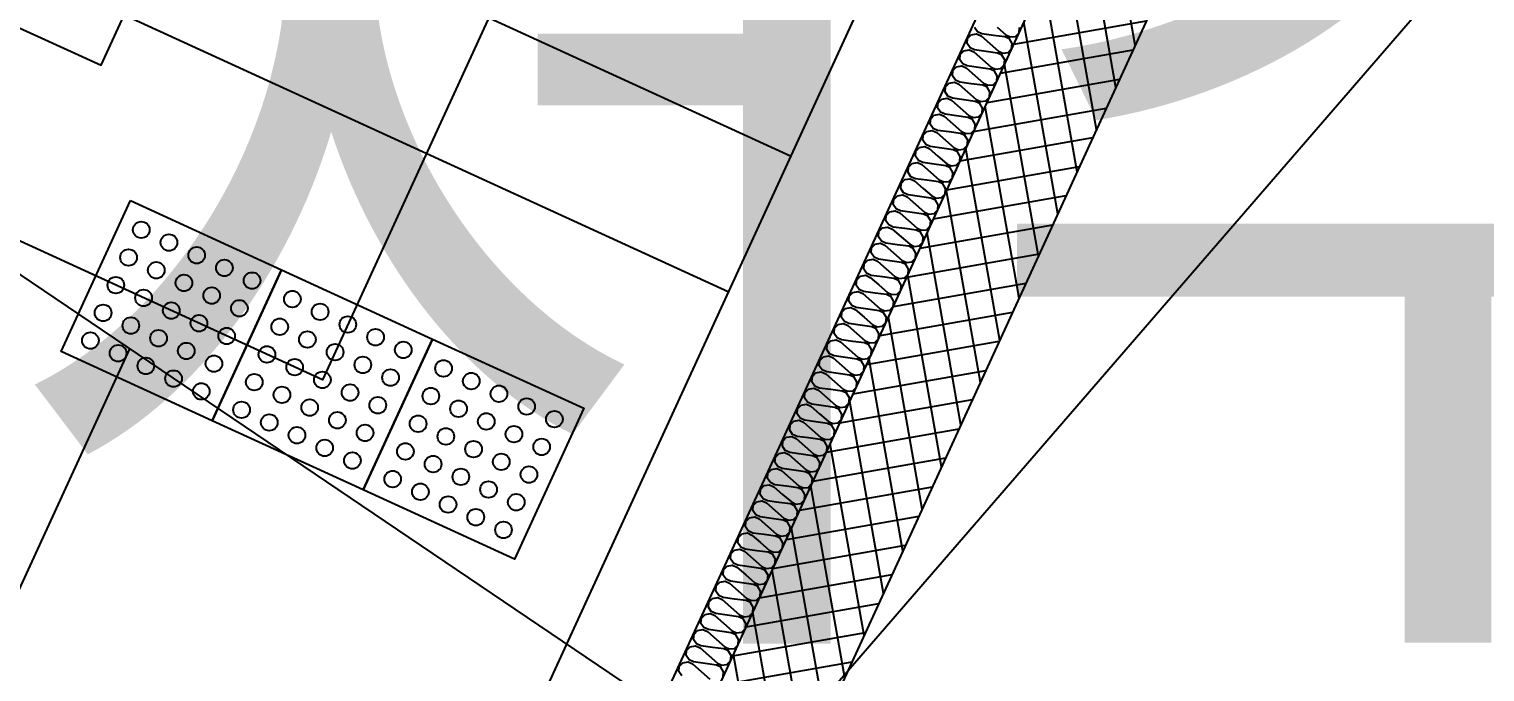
# Model space of a CAD drawing. Header units: millimetres. Extents: x -21000 to 567700, y 435000 to 850800.
# Drawn here: x 51663 to 54290, y 716178 to 717339 of the extents above; entities that cross this region are included whole.
import ezdxf
from ezdxf.xclip import XClip

# ---------------------------------------------------------------- set-up
doc = ezdxf.new("R2010")
doc.units = ezdxf.units.MM
doc.header["$LTSCALE"] = 700
doc.header["$XCLIPFRAME"] = 2
doc.linetypes.add('AB_Pbase$0$AB_Pbase$0$CEN', pattern=[62, 60, -1, 0, -1])
doc.linetypes.add('AB_Pbase$0$주차장기둥$0$CEN', pattern=[62, 60, -1, 0, -1])
doc.layers.get('0').update_dxf_attribs({"color": 2})
for name, color, linetype in [('AB_Pbase$0$A-09-계단', 4, 'Continuous'), ('AB_Pbase$0$AB_Pbase$0$CEN', 1, 'AB_Pbase$0$AB_Pbase$0$CEN'), ('AB_Pbase$0$AB_Pbase$0$INS', 8, 'Continuous'), ('AB_Pbase$0$AB_Shops$0$점자블럭', 5, 'Continuous'), ('AB_Pbase$0$da-open con', 1, 'Continuous'), ('AB_Pbase$0$HAT', 8, 'Continuous'), ('AB_Pbase$0$HAT-BR', 5, 'Continuous'), ('AB_Pbase$0$LEAD', 7, 'Continuous'), ('AB_Pbase$0$STAIR', 6, 'Continuous'), ('AB_Pbase$0$WAL', 3, 'Continuous'), ('AB_Pbase$0$주차장기둥$0$CEN_P', 244, 'AB_Pbase$0$주차장기둥$0$CEN')]:
    doc.layers.add(name, color=color, linetype=linetype)
doc.layers.add('AB_Pbase$0$AB_Pbase_지하1층_구조도void$0$DEF_TEXT', color=221, linetype='Continuous', plot=False)
doc.layers.add('AB_Pbase$0$Defponts', color=161, linetype='Continuous', plot=False)
doc.styles.add('AB_Pbase$0$돋움', font='')
doc.styles.get('AB_Pbase$0$돋움').set_extended_font_data('Dotum')

# ---------------------------------------------------------------- blocks, each defined once
blk = doc.blocks.new('AB_Pbase$0$AB_Shops$0$점자블럭22')
at = {"layer": 'AB_Pbase$0$AB_Shops$0$점자블럭', "extrusion": (0, 0, -1)}
blk.add_lwpolyline([(0, 0), (300, 0), (300, 300), (0, 300)], close=True, dxfattribs=at)
at = {"layer": 'AB_Pbase$0$AB_Shops$0$점자블럭', "color": 250}
for centre in [(-259.9999998714775, 259.9999995172256), (-204.9999998714775, 259.9999995172256), (-149.9999998714775, 259.9999995172256), (-94.99999987147748, 259.9999995172256), (-39.99999987147749, 259.9999995172256), (-259.9999996945262, 204.9999995172257), (-204.9999996945262, 204.9999995172257), (-149.9999996945262, 204.9999995172257), (-94.9999996945262, 204.9999995172257), (-39.9999996945262, 204.9999995172257), (-259.9999996783445, 149.9999993076781), (-204.9999996783445, 149.9999993076781), (-149.9999996783444, 149.9999993076781), (-94.99999967834447, 149.9999993076781), (-39.99999967834447, 149.9999993076781), (-259.9999996622791, 94.99999951722565), (-204.9999996622791, 94.99999951722565), (-149.9999996622791, 94.99999951722565), (-94.99999966227917, 94.99999951722565), (-39.99999966227915, 94.99999951722565), (-259.9999991634395, 39.99999951722566), (-204.9999991634395, 39.99999951722566), (-149.9999991634395, 39.99999951722566), (-94.9999991634395, 39.99999951722566), (-39.9999991634395, 39.99999951722566)]:
    blk.add_circle(centre, 15, dxfattribs=at)
blk = doc.blocks.new('AB_Pbase$0$AB_Pbase_지하1층_골조')
blk.add_line((52481.49903428569, 715417.8173579918), (54214.32096247334, 719194.2193325994))
blk.add_lwpolyline([(51718.03558313852, 715768.1365820596), (52299.7220221014, 715501.2266970553), (54802.00219406187, 720954.5370624261)])
blk = doc.blocks.new('AB_Pbase$0$주차장기둥$0$cen 1bl 지하')
at = {"layer": 'AB_Pbase$0$주차장기둥$0$CEN_P', "color": 5}
blk.add_line((-6930.231242850888, 32445.68686937261), (137216.5612632967, 19653.53159209341), dxfattribs=at)
blk = doc.blocks.new('AB_Pbase$0$주차장기둥')
at = {"rotation": 1.99999810188403}
blk.add_blockref('AB_Pbase$0$주차장기둥$0$cen 1bl 지하', (-253925.7830964138, 27513.87086453778), dxfattribs=at)
blk = doc.blocks.new('AB_Pbase$0$AB_Pbase_지하1층_구조도void', base_point=(49381.21374515444, 737051.3589096147))
at = {"linetype": 'ByBlock'}
blk.add_line((52481.49903428572, 715417.8173579919), (69603.75136795879, 735236.6403617745), dxfattribs=at)
at = {"layer": 'AB_Pbase$0$AB_Pbase_지하1층_구조도void$0$DEF_TEXT'}
blk.add_line((52481.49903428572, 715417.8173579919), (57903.10615080985, 727233.3233066818), dxfattribs=at)
blk = doc.blocks.new('AB_Pbase$0$실명')
at = {"layer": 'AB_Pbase$0$Defponts', "style": 'AB_Pbase$0$돋움'}
blk.add_text('저수조상부', height=1400, dxfattribs=at).set_placement((72604.35422203853, -114469.6315039253))
blk = doc.blocks.new('AB_Pbase')
at = {"layer": 'AB_Pbase$0$HAT'}
h = blk.add_hatch(dxfattribs=at)
h.set_pattern_fill('NET', color=256, scale=15, angle=100)
h.set_pattern_definition([(99.99999999999974, (0, 0), (-46.90146923720639, -8.26999446138755), []), (189.9999999999997, (0, 0), (8.269994461387533, -46.90146923720638), [])])
edge = h.paths.add_edge_path()
edge.add_line((52691.40235792134, 715321.5021127845), (52555.15139965328, 715384.0216110345))
edge.add_line((52555.15139965326, 715384.0216110345), (54287.67742511941, 719160.5658779455))
edge.add_line((54287.67742511952, 719160.565877945), (54469.48943297248, 719077.156701227))
edge.add_line((54469.48943297255, 719077.1567012271), (52736.88104080217, 715300.6380371164))
at = {"layer": 'AB_Pbase$0$HAT-BR'}
h = blk.add_hatch(dxfattribs=at)
h.set_pattern_fill('ANSI31', color=256, scale=20, angle=145)
h.set_pattern_definition([(189.9999999999997, (0, 0), (11.02665928185004, -62.53529231627521), [])])
edge = h.paths.add_edge_path()
edge.add_line((56186.59785169744, 723972.0358549951), (54823.26943040031, 724597.6062787184))
edge.add_line((54823.26943040035, 724597.6062787184), (54543.83206097807, 723988.6606672924))
edge.add_line((54543.83206097808, 723988.6606672924), (53316.83727517005, 724551.6736846945))
edge.add_line((53316.83727517016, 724551.6736846946), (53358.54806856046, 724642.5593811355))
edge.add_line((53358.54806856034, 724642.5593811354), (54403.76632876705, 724162.9554794813))
edge.add_line((54403.76632876715, 724162.9554794811), (54724.90175729128, 724862.7926299793))
edge.add_line((54724.9017572913, 724862.7926299794), (54906.67876947052, 724779.3832909144))
edge.add_line((54906.67876947025, 724779.3832909144), (55215.29332402802, 725451.958236016))
edge.add_line((55215.29332402819, 725451.958236016), (55397.07033619107, 725368.548896916))
edge.add_line((55397.07033619112, 725368.548896916), (55088.4557816433, 724695.973951852))
edge.add_line((55088.4557816433, 724695.9739518522), (56270.00719075246, 724153.8128671347))
edge.add_line((56270.00719075231, 724153.8128671348), (56186.59747992812, 723972.0360255827))
edge.add_line((54651.1421249305, 721584.8874279571), (54688.67586632462, 721666.6872950797))
edge.add_line((54688.67586632458, 721666.6872950797), (52543.70668533581, 722650.9176967002))
edge.add_line((52543.70668533581, 722650.9176967002), (52960.73766401203, 723559.8101110241))
edge.add_line((52960.73766401206, 723559.8101110241), (52878.93769559245, 723597.3444571726))
edge.add_line((52878.93769559253, 723597.3444571723), (52274.23601697763, 722279.4536218795))
edge.add_line((52274.23601697763, 722279.4536218795), (52356.035672444, 722241.9194193481))
edge.add_line((52356.03567244405, 722241.9194193479), (52506.17248274007, 722569.1180412032))
edge.add_line((52506.17248273997, 722569.1180412034), (54651.14166374783, 721584.8876395966))
edge.add_line((50380.41086501163, 718032.2864254424), (49698.74706931817, 718345.0714469266))
edge.add_line((49698.74706931834, 718345.0714469266), (49661.21286677116, 718263.2717914291))
edge.add_line((49661.212866771, 718263.2717914291), (50342.87666242964, 717950.4867699442))
edge.add_line((49717.30661937904, 716587.1591786165), (49035.64282367601, 716899.9442001279))
edge.add_line((49035.6428236759, 716899.9442001279), (48998.10862113864, 716818.1445446473))
edge.add_line((48998.10862113886, 716818.1445446473), (49679.7724168177, 716505.3595232068))
h.paths.add_polyline_path([(53882.42759535446, 725568.4385827564), (53800.61756556353, 725605.9775456577), (53963.27557281736, 725960.4375490837), (53581.54417201424, 726135.5970121034), (53619.07837445667, 726217.3966676582), (54000.81009768236, 726042.2370566572), (55047.59737225258, 728323.538710565), (55129.39702771833, 728286.004507974)])
h.paths.add_polyline_path([(42880.95448236065, 697708.070218126), (42799.15482929643, 697745.6044260565), (45343.13967079875, 703289.803297506), (45424.9393262686, 703252.2690949156)])
edge = h.paths.add_edge_path()
edge.add_line((50380.41086501163, 718032.2864254424), (50342.87610964024, 717950.4870236375))
edge.add_line((49717.30661937904, 716587.1591786165), (49679.77186410389, 716505.35977681))
edge.add_line((51013.36503545766, 715431.328893207), (48469.38019398656, 709887.1300217296))
edge.add_line((48469.38019398663, 709887.1300217297), (48387.58053849105, 709924.6642242972))
edge.add_line((48387.58053849111, 709924.6642242972), (50931.56537999472, 715468.86309576))
edge.add_line((50931.56537999456, 715468.86309576), (51013.36502730626, 715431.3288754747))
edge.add_line((48219.15217679842, 709341.7989852024), (45675.16733534158, 703797.6001137563))
edge.add_line((45675.16733534167, 703797.6001137563), (45593.3676798584, 703835.134316325))
edge.add_line((45593.36767985829, 703835.134316325), (48137.35252134742, 709379.3331877879))
edge.add_line((48137.35252134748, 709379.3331877879), (48219.15216868334, 709341.7989674704))
at = {"layer": 'AB_Pbase$0$A-09-계단'}
for p, q in [((51947.23223114356, 717610.4092886443), (53037.89430422639, 717109.953254314)), ((51834.62962339428, 717365.0103222728), (52925.29169652228, 716864.5542878818))]:
    blk.add_line(p, q, dxfattribs=at)
at = {"layer": 'AB_Pbase$0$AB_Pbase$0$CEN'}
blk.add_line((51844.03787349751, 716762.0804158549), (39664.45292308501, 690218.6670921003), dxfattribs=at)
at = {"layer": 'AB_Pbase$0$AB_Pbase$0$INS'}
for points in [[(52840.54153330785, 716171.1107239132), (52835.2716671779, 716178.8093284362), (52836.03250675921, 716188.1421266951), (52842.61042210062, 716194.8062867977), (52852.21682520497, 716196.5604304072), (52860.21530432504, 716192.8910529315), (52875.89181785533, 716179.0980502679), (52891.56833136456, 716165.3050475128)], [(52915.41754917364, 716169.3268392975), (52916.17838872442, 716178.6596375408), (52911.24210240955, 716187.0853765458), (52903.24362322164, 716190.7547539477), (52882.56341317581, 716193.6407396648), (52861.883203136, 716196.5267252903), (52853.88472397891, 716200.1961027676), (52848.61485789896, 716207.8947072926), (52849.37569747403, 716217.2275055056), (52855.95361279915, 716223.8916655923), (52865.5600158524, 716225.6458092784), (52873.55849505529, 716221.9764317583), (52889.23500855645, 716208.1834290465), (52904.91152207909, 716194.3904263235), (52912.91000122871, 716190.7210488475), (52922.18282454704, 716191.7480579925), (52928.76073989484, 716198.4122181239), (52929.52157946171, 716207.7450163659), (52924.5852931174, 716216.1707552967), (52916.58681398054, 716219.8401328179), (52895.90660392014, 716222.7261184594), (52875.22639392667, 716225.6121041615), (52867.22791473295, 716229.2814815788), (52861.95804865849, 716236.980086056), (52862.71888819768, 716246.3128843615), (52869.29680352114, 716252.9770444793), (52878.90320662704, 716254.7311880293), (52886.9016857939, 716251.0618106427), (52902.57819931382, 716237.268807873), (52918.25471280747, 716223.4758051632), (52926.25319195003, 716219.806427716), (52935.52601525433, 716220.833436876), (52942.1039306179, 716227.497596965), (52942.8647701839, 716236.8303951937), (52937.92848386113, 716245.256134182), (52929.93000469059, 716248.9255116138), (52909.24979462706, 716251.8114972565), (52888.56958463258, 716254.6974830035), (52880.57110543078, 716258.3668604044), (52875.30123935182, 716266.0654649136), (52876.06207891851, 716275.3982631254), (52882.63999425243, 716282.0624232306), (52892.24639731112, 716283.8165668853), (52900.24487652287, 716280.1471894227), (52915.9213900224, 716266.3541867447), (52931.59790353678, 716252.5611839897), (52939.5963827174, 716248.8918064984), (52948.86920596304, 716249.9188156428), (52955.44712134686, 716256.5829757903), (52956.20796092229, 716265.9157740189), (52951.27167458407, 716274.3415129785), (52943.27319539691, 716278.0108904839), (52922.59298540111, 716280.8968761116), (52901.91277537587, 716283.78286177), (52893.91429619873, 716287.4522392605), (52888.64443006704, 716295.1508437098), (52889.40526964026, 716304.4836420116), (52895.98318495856, 716311.1478021145), (52905.58958805688, 716312.9019457109), (52913.58806725882, 716309.2325682495), (52929.26458075212, 716295.4395654949), (52944.94109425244, 716281.6465627999), (52952.93957342606, 716277.9771853845), (52962.21239674352, 716279.0041944981), (52968.79031208464, 716285.6683545408), (52969.55115164498, 716295.0011528145), (52964.61486531362, 716303.4268918633), (52956.61638612684, 716307.0962692511), (52935.93617610206, 716309.9822549236), (52915.25596607018, 716312.868240596), (52907.25748689094, 716316.5376180724), (52901.98762080404, 716324.2362225647), (52902.74846036377, 716333.5690208082), (52909.32637571858, 716340.2331808796), (52918.93277877821, 716341.9873245514), (52926.931257951, 716338.3179470603), (52942.60777146631, 716324.5249443647), (52958.28428495207, 716310.7319416109), (52966.28276415393, 716307.0625642096), (52975.55558746577, 716308.0895733102), (52982.13350278349, 716314.7537334104), (52982.89434238228, 716324.0865316693), (52977.95805601977, 716332.5122706449), (52969.95957684091, 716336.1816480753), (52949.27936680235, 716339.0676337638), (52928.59915678405, 716341.9536194052), (52920.60067761952, 716345.622996912), (52915.33081152561, 716353.3216014222), (52916.09165110769, 716362.6543996186), (52922.66956640347, 716369.3185597655), (52932.27596951554, 716371.0727034073), (52940.27444867471, 716367.4033258709), (52955.95096218061, 716353.6103231774), (52971.62747570554, 716339.8173204521), (52979.62595484742, 716336.1479429912), (52988.89877818095, 716337.1749521487), (52995.47669352157, 716343.8391122075), (52996.23753308829, 716353.1719105112), (52991.30124674356, 716361.5976494699), (52983.30276755389, 716365.267026873), (52962.6225575619, 716368.1530125753), (52941.94234751482, 716371.0389983058), (52933.94386834243, 716374.7083757087), (52928.67400224754, 716382.4069801865), (52929.43484180709, 716391.739778429), (52936.01275712489, 716398.4039385479), (52945.61916022302, 716400.1580821278), (52953.6176394024, 716396.4887047095), (52969.29415290419, 716382.6957020011), (52984.97066642717, 716368.902699262), (52992.96914557693, 716365.2333218028), (53002.24196890921, 716366.2603309598), (53008.81988424326, 716372.9244910777), (53009.58072381097, 716382.2572892903), (53004.64443749386, 716390.6830282653), (52996.64595828486, 716394.3524057717), (52975.9657482819, 716397.2383913987), (52955.28553826622, 716400.1243770584), (52947.28705910151, 716403.7937545329), (52942.01719296948, 716411.4923590436), (52942.77803252169, 716420.8251572853), (52949.35594785525, 716427.4893173891), (52958.96235095309, 716429.2434610286), (52966.96083011617, 716425.5740835511), (52982.6373436403, 716411.7810808427), (52998.31385712606, 716397.9880780883), (53006.31233629886, 716394.318700672), (53015.58515963893, 716395.3457097712), (53022.1630749572, 716402.0098698881), (53022.92391449511, 716411.3426681169), (53017.98762823189, 716419.768407121), (53009.98914905203, 716423.4377845833), (52989.30893897564, 716426.3237702093), (52968.62872896664, 716429.2097558978), (52960.63024978656, 716432.8791333587), (52955.36038369951, 716440.5777378539), (52956.12122323596, 716449.9105361253), (52962.69913858378, 716456.5746962143), (52972.30554164447, 716458.3288398095), (52980.3040208618, 716454.6594623629), (52995.98053435557, 716440.8664596525), (53011.65704786313, 716427.0734569135), (53019.65552705816, 716423.4040794669), (53028.92835036921, 716424.4310885968), (53035.50626569586, 716431.0952486852), (53036.26710523097, 716440.4280469425), (53031.33081891704, 716448.8537859613), (53023.33233970617, 716452.523163378), (53002.65212972755, 716455.409149051), (52981.97191970468, 716458.2951347232), (52973.97344054484, 716461.9645121554), (52968.70357444459, 716469.663116694), (52969.46441395919, 716478.995914908), (52976.04232932146, 716485.6600750238), (52985.64873241133, 716487.4142186937), (52993.64721156104, 716483.7448412183), (53009.32372510668, 716469.9518384791), (53025.00023857861, 716456.1588357094), (53032.99871776482, 716452.4894582923), (53042.27154108462, 716453.5164674378), (53048.84945638638, 716460.180627511), (53049.61029597039, 716469.5134257688), (53044.67400966156, 716477.9391647581), (53036.67553045179, 716481.6085422188), (53015.9953204269, 716484.494527921), (52995.31511039565, 716487.380513579), (52987.31663125285, 716491.0498909951), (52982.04676515108, 716498.748495535), (52982.80760468808, 716508.0812937631), (52989.38552002347, 716514.7454538943), (52998.99192312568, 716516.4995974596), (53006.99040229166, 716512.8302200435), (53022.66691579866, 716499.0372172899), (53038.34342931462, 716485.2442145499), (53046.34190849429, 716481.5748371482), (53055.61473181376, 716482.6018462775), (53062.19264714733, 716489.2660063665), (53062.95348672126, 716498.5988045919), (53058.01720037584, 716507.0245436118), (53050.01872120264, 716510.6939210295), (53029.33851115044, 716513.5799066717), (53008.65830116251, 716516.4658924048), (53000.65982196722, 716520.1352697909), (52995.38995588116, 716527.8338743289), (52996.15079540273, 716537.1666725572), (53002.72871075945, 716543.8308326748), (53012.33511384882, 716545.5849763161), (53020.33359303475, 716541.9155988395), (53036.0101065512, 716528.1225961454), (53051.68662001517, 716514.3295933763), (53059.68509920305, 716510.660215928), (53068.95792250591, 716511.6872251044), (53075.53583786138, 716518.3513852209), (53076.29667740545, 716527.6841834184), (53071.36039109741, 716536.1099224077), (53063.36191190233, 716539.7792998858), (53042.68170187899, 716542.6652855574), (53022.00149185505, 716545.5512711552), (53014.00301269715, 716549.2206486466), (53008.73314658039, 716556.9192531698), (53009.49398614076, 716566.2520514437), (53016.07190148021, 716572.9162115308), (53025.6783045713, 716574.6703551128), (53033.67678372953, 716571.0009776794), (53049.35329725116, 716557.20797491), (53065.02981077316, 716543.4149722151), (53073.02828993158, 716539.7455948), (53082.3011132352, 716540.7726039145), (53088.87902856922, 716547.4367640179), (53089.63986815824, 716556.769562244), (53084.70358181359, 716565.1953012343), (53076.70510263323, 716568.8646786505), (53056.02489261628, 716571.7506643531), (53035.34468259299, 716574.6366500105), (53027.34620340405, 716578.3060274725), (53022.07633731821, 716586.0046319513), (53022.8371768679, 716595.3374302238), (53029.41509219624, 716602.0015903129), (53039.02149529973, 716603.7557339364), (53047.01997445823, 716600.0863564914), (53062.69648797991, 716586.2933537363), (53078.37300148873, 716572.500351012), (53086.37148062439, 716568.8309735802), (53095.64430398738, 716569.8579826939), (53102.22221930611, 716576.5221428275), (53102.98305886433, 716585.8549410705), (53098.0467725426, 716594.2806800604), (53090.0482933247, 716597.9500575206), (53069.36808336903, 716600.8360431507), (53048.68787330748, 716603.7220288666), (53040.68939412685, 716607.391406327), (53035.41952801833, 716615.0900108234), (53036.18036759943, 716624.4228090349), (53042.75828293333, 716631.0869691514), (53052.36468601503, 716632.8411128231), (53060.36316517224, 716629.1717353011), (53076.03967868845, 716615.378732562), (53091.71619220303, 716601.5857298543), (53099.71467137013, 716597.916352392), (53108.98749466575, 716598.9433615499), (53115.56541004303, 716605.6075216539), (53116.32624960955, 716614.9403199252), (53111.38996325641, 716623.3660588715), (53103.39148410077, 716627.0354363332), (53082.71127403807, 716629.9214220053), (53062.03106402818, 716632.8074077073), (53054.03258484919, 716636.4767851229), (53048.76271873342, 716644.1753896168), (53049.52355831409, 716653.5081878608), (53056.1014736318, 716660.1723479622), (53065.70787675202, 716661.9264915737), (53073.70635591758, 716658.2571141731), (53089.3828694182, 716644.4641114328), (53105.05938291896, 716630.6711086327), (53113.05786211362, 716627.0017312462), (53122.33068541728, 716628.0287403765), (53128.90860073499, 716634.6929005242), (53129.66944030977, 716644.0256987073), (53124.73315399479, 716652.4514376963), (53116.73467480535, 716656.1208151887), (53096.0544647823, 716659.0068008162), (53075.37425473488, 716661.8927864726), (53067.37577558575, 716665.56216392), (53062.10590945484, 716673.2607684728), (53062.86674902924, 716682.5935667153), (53069.44466436919, 716689.2577267895), (53079.05106745134, 716691.0118704002), (53087.04954664073, 716687.3424929366), (53102.72606012461, 716673.5494902437), (53118.40257364765, 716659.7564874894), (53126.40105282063, 716656.0871100433), (53135.67387612454, 716657.1141191733), (53142.25179148754, 716663.7782793052), (53143.01263105378, 716673.111077547), (53138.0763447247, 716681.5368165378), (53130.07786552894, 716685.2061940137), (53109.39765548198, 716688.0921796563), (53088.71744547307, 716690.9781652979), (53080.71896627783, 716694.6475427747), (53075.44910020026, 716702.3461472407), (53076.20993978754, 716711.6789454969), (53082.78785506756, 716718.3431056442), (53092.39425818187, 716720.0972492401), (53100.39273734518, 716716.4278717786), (53116.06925087004, 716702.6348690382), (53131.74576436299, 716688.8418663294), (53139.7442435499, 716685.1724888982), (53149.01706688483, 716686.1994980585), (53155.59498215857, 716692.8636581295), (53156.35582175378, 716702.1964563737), (53151.41953544673, 716710.6221953789), (53143.42105627344, 716714.291572779), (53122.74084623529, 716717.177558452), (53102.0606361947, 716720.0635441246), (53094.06215701609, 716723.7329215993), (53088.79229091457, 716731.4315261254), (53089.55313050143, 716740.7643243513), (53096.13104582941, 716747.4284844401), (53105.73744890412, 716749.182628094), (53113.73592806877, 716745.5132506194), (53129.41244159881, 716731.7202478661), (53145.08895509325, 716717.9272451703), (53153.08743425802, 716714.2578676937), (53162.36025757625, 716715.2848768539), (53168.93817291018, 716721.9490369409), (53169.6990124756, 716731.2818352137), (53164.76272614478, 716739.7075741573), (53156.76424697415, 716743.3769516349), (53136.08403696434, 716746.2629372479), (53115.40382694677, 716749.1489229653), (53107.40534772352, 716752.8183004257), (53102.13548166624, 716760.51690498), (53102.89632124066, 716769.8497031643), (53109.47423653577, 716776.5138632953), (53119.08063960999, 716778.2680068618), (53127.07911879872, 716774.5986293851), (53142.75563229117, 716760.80562669), (53158.43214581399, 716747.0126239667), (53166.43062499545, 716743.3432464903), (53175.70344832208, 716744.3702556202), (53182.28136363853, 716751.0344157666), (53183.04220320541, 716760.3672140234), (53178.10591686732, 716768.7929529842), (53170.1074376664, 716772.4623304168), (53149.42722769295, 716775.3483161483), (53128.74701763965, 716778.2343018048), (53120.74853850434, 716781.9036792367), (53115.47867237383, 716789.6022837169), (53116.23951195488, 716798.9350819737), (53122.81742728091, 716805.5992420623), (53132.42383037725, 716807.353385702), (53140.42230952117, 716803.6840082703), (53156.09882305095, 716789.8910055159), (53171.77533654517, 716776.0980028517), (53179.77381569385, 716772.428625362), (53189.04663902864, 716773.45563449), (53195.62455435288, 716780.1197946061), (53196.38539391296, 716789.4525928502), (53191.44910759799, 716797.8783318101), (53183.45062841736, 716801.5477092862), (53162.77041842392, 716804.4336949289), (53142.09020838406, 716807.3196805867), (53134.09172916691, 716810.9890580483), (53128.82186310257, 716818.6876626009), (53129.58270266164, 716828.0204608445), (53136.16061800131, 716834.6846209168), (53145.76702111557, 716836.4387645439), (53153.76550025697, 716832.7693870654), (53169.44201374991, 716818.9763843269), (53185.11852725201, 716805.1833816171), (53193.11700646813, 716801.5140041558), (53202.38982974911, 716802.541013271), (53208.96774507608, 716809.205173389), (53209.72858467222, 716818.5379716762), (53204.79229833545, 716826.9637106513), (53196.79381914617, 716830.6330881275), (53176.11360913748, 716833.5190737697), (53155.43339908368, 716836.4050594423), (53147.43491992495, 716840.0744368881), (53142.16505378784, 716847.7730413987), (53142.92589340578, 716857.1058396699), (53149.50380873279, 716863.7699997423), (53159.11021178489, 716865.5241433239), (53167.1086909573, 716861.8547658923), (53182.78520447313, 716848.0617631983), (53198.46171801115, 716834.2687604281), (53206.46019713263, 716830.5993830253), (53215.73302048721, 716831.6263921568), (53222.31093579789, 716838.2905522583), (53223.07177537355, 716847.6233504569), (53218.13548904994, 716856.0490894467), (53210.13700988343, 716859.7184669235), (53189.45679985306, 716862.6044525803), (53168.77658982146, 716865.4904382236), (53160.77811065498, 716869.1598157595), (53155.50824452527, 716876.8584202542), (53156.26908412152, 716886.191218437), (53162.846999418, 716892.855378539), (53172.45340254373, 716894.6095221783), (53180.45188170046, 716890.9401447478), (53196.12839521667, 716877.147141994), (53211.80490871157, 716863.3541392684), (53219.80338786194, 716859.6847617634), (53229.0762112029, 716860.7117709517), (53235.65412652755, 716867.3759310545), (53236.41496612473, 716876.7087292986), (53231.4786797629, 716885.1344682875), (53223.48020057032, 716888.8038457341), (53202.79999054414, 716891.6898314058), (53182.11978054272, 716894.5758171378), (53174.12130138503, 716898.2451945542), (53168.85143523839, 716905.9437989898), (53169.61227482178, 716915.2765973201), (53176.1901901759, 716921.9407574395), (53185.79659322115, 716923.6949009754), (53193.79507242405, 716920.0255235889), (53209.4715859176, 716906.2325208184), (53225.14809944042, 716892.4395180652), (53233.14657859781, 716888.7701406345), (53242.41940194569, 716889.797149748), (53248.99731724305, 716896.46130991), (53249.75815682326, 716905.7941081518), (53244.82187050922, 716914.219847082), (53236.82339132846, 716917.8892245591), (53216.14318127414, 716920.7752102322), (53195.46297127317, 716923.6611959036), (53187.46449209959, 716927.3305733203), (53182.1946260207, 716935.0291778613), (53182.95546556453, 716944.3619760873), (53189.5333808841, 716951.02613619), (53199.13978398984, 716952.7802798453), (53207.13826313824, 716949.1109023686), (53222.81477664537, 716935.3178996755), (53238.49129013885, 716921.5248969216), (53246.48976931241, 716917.8555194594), (53255.76259262359, 716918.8825286034), (53262.34050795773, 716925.5466887217), (53263.10134754558, 716934.879486978), (53258.16506117802, 716943.3052259228), (53250.16658202677, 716946.974603443), (53229.48637199698, 716949.8605890274), (53208.8061619871, 716952.7465747003), (53200.80768280012, 716956.4159521766), (53195.53781669162, 716964.1145566709), (53196.29865627296, 716973.4473549714), (53202.87657162726, 716980.1115150154), (53212.48297468891, 716981.8656586695), (53220.48145386858, 716978.19628121), (53236.15796738453, 716964.4032784564), (53251.83448088423, 716950.6102757466), (53259.83296007289, 716946.9408983139), (53269.10578334657, 716947.9679074446), (53275.68369866504, 716954.6320675319), (53276.44453827613, 716963.9648657893), (53271.50825195979, 716972.3906047943), (53263.50977276552, 716976.0599821811), (53242.82956273385, 716978.9459678681), (53222.14935271809, 716981.8319535551), (53214.15087353072, 716985.5013310023), (53208.88100744951, 716993.1999354806), (53209.64184698729, 717002.5327337395), (53216.219762307, 717009.1968938716), (53225.82616541826, 717010.9510374523), (53233.82464460564, 717007.281660021), (53249.50115806154, 716993.4886572952), (53265.17767159865, 716979.6956545706), (53273.17615077281, 716976.0262771545), (53282.44897406758, 716977.0532862548), (53289.02688944674, 716983.7174463411), (53289.78772899873, 716993.0502446597), (53284.85144263711, 717001.4759835606), (53276.85296349359, 717005.1453610354), (53256.17275344124, 717008.0313466939), (53235.49254345343, 717010.9173323659), (53227.49406425189, 717014.5867098577), (53222.224198151, 717022.2853143816), (53222.98503771786, 717031.6181125634), (53229.56295307279, 717038.282272682), (53239.16935613311, 717040.036416277), (53247.1678353059, 717036.3670388467), (53262.84434879812, 717022.5740361367), (53278.52086232962, 717008.781033381), (53286.51934150877, 717005.1116559372), (53295.79216483559, 717006.1386650667), (53302.3700801162, 717012.8028252133), (53303.13091972861, 717022.1356234404), (53298.19463337519, 717030.5613624153), (53290.1961542171, 717034.2307398774), (53269.51594415669, 717037.1167255345), (53248.83573413781, 717040.0027112361), (53240.83725497465, 717043.672088623), (53235.56738889509, 717051.3706931474), (53236.32822846157, 717060.7034914059), (53242.90614378619, 717067.3676515225), (53252.51254685444, 717069.1217951189), (53260.51102604347, 717065.4524177028), (53276.18753954279, 717051.6594149467), (53291.86405300558, 717037.8664122229), (53299.86253221629, 717034.1970347767), (53309.13535551285, 717035.2240439067), (53315.71327086091, 717041.888204038), (53316.47411042018, 717051.2210022493), (53311.53782408148, 717059.6467412272), (53303.53934492509, 717063.3161186727), (53282.8591348935, 717066.2021043594), (53262.17892487813, 717069.0880900185), (53254.18044572596, 717072.757467463), (53248.91057960121, 717080.4560719879), (53249.67141919064, 717089.7888702301), (53256.24933452361, 717096.4530303191), (53265.85573757675, 717098.2071739299), (53273.85421677222, 717094.537796499), (53289.53073024409, 717080.7447937571), (53305.20724378851, 717066.9517910777), (53313.205722924, 717063.2824135717), (53322.47854625761, 717064.309422732), (53329.0564615909, 717070.9735828504), (53329.81730113533, 717080.306381077), (53324.88101484157, 717088.7321200371), (53316.88253566917, 717092.4014975572), (53296.20232560838, 717095.2874831565), (53275.52211560484, 717098.1734688727), (53267.5236364113, 717101.842846289), (53262.25377032598, 717109.5414507679), (53263.01460989071, 717118.8742491015), (53269.5925252089, 717125.5384091281), (53279.19892829959, 717127.2925527389), (53287.19740748701, 717123.6231753388), (53302.87392099554, 717109.8301725688), (53318.55043447228, 717096.0371698436), (53326.54891367591, 717092.3677924429), (53335.82173698625, 717093.3948015718), (53342.39965231287, 717100.0589616889), (53343.16049187908, 717109.3917598726), (53338.22420555542, 717117.8174988942), (53330.22572636916, 717121.4868763098), (53309.54551635256, 717124.372861982), (53288.86530631286, 717127.2588476529), (53280.86682714982, 717130.928225159), (53275.5969610396, 717138.6268296841), (53276.35780060666, 717147.9596278683), (53282.93571596128, 717154.6237879709), (53292.54211901513, 717156.377931639), (53300.54059823074, 717152.7085541633), (53316.21711170853, 717138.9155513946), (53331.89362521709, 717125.1225486998), (53339.89210441983, 717121.4531712241), (53349.16492770959, 717122.4801803986), (53355.74284303517, 717129.1443404705), (53356.50368257807, 717138.4771387578), (53351.5673962486, 717146.9028776893), (53343.56891707463, 717150.5722551652), (53322.88870708816, 717153.4582408222), (53302.20849705802, 717156.3442264805), (53294.21001788503, 717160.0136039709), (53288.94015177604, 717167.7122084344), (53289.70099134251, 717177.0450066914), (53296.27890667569, 717183.7091668255), (53305.88530975785, 717185.4633104219), (53313.88378892356, 717181.7939329746), (53329.56030243999, 717168.0009302199), (53345.23681595433, 717154.207927525), (53353.23529513414, 717150.5385500491), (53362.50811843132, 717151.5655591631), (53369.0860337794, 717158.2297193118), (53369.84687333144, 717167.5625175531), (53364.91058701471, 717175.9882565293), (53356.9121077907, 717179.657633962), (53336.23189781099, 717182.5436196344), (53315.55168775815, 717185.429605336), (53307.55320860054, 717189.0989827669), (53302.28334249794, 717196.7975872604), (53303.0441820589, 717206.1303854882), (53309.62209742153, 717212.7945456065), (53319.22850045067, 717214.5486892327), (53327.22697966923, 717210.8793117704), (53342.90349314666, 717197.0863091056), (53358.5800066847, 717183.293306381), (53366.57848589352, 717179.6239288743), (53375.85130915311, 717180.650938034), (53382.42922448624, 717187.3150981816), (53383.19006405304, 717196.6478963499), (53378.25377771563, 717205.0736353544), (53370.25529854382, 717208.7430128467), (53349.57508851204, 717211.628998459), (53328.89487851678, 717214.5149841302), (53320.89639928535, 717218.1843615756), (53315.62653321366, 717225.8829661014), (53316.38737279501, 717235.2157643737), (53322.96528810579, 717241.8799244775), (53332.57169120536, 717243.6340680713), (53340.5701703978, 717239.9646906267), (53356.24668388474, 717226.1716878572), (53371.92319740583, 717212.3786851765), (53379.92167654272, 717208.7093077603), (53389.19449986823, 717209.736316829), (53395.77241519243, 717216.4004769033), (53396.53325475232, 717225.7332751756), (53391.59696843102, 717234.1590141804), (53383.59848927296, 717237.8283916113), (53362.91827924052, 717240.714377284), (53342.23806922371, 717243.6003629875), (53334.23959005974, 717247.2697403725), (53328.96972392127, 717254.9683449123), (53329.7305635093, 717264.3011431557), (53336.30847886379, 717270.9653033018), (53345.91488189569, 717272.719446884), (53353.91336108331, 717269.0500694669), (53369.58987460607, 717255.2570667263), (53385.26638813631, 717241.4640639431), (53393.26486731563, 717237.7946865563), (53402.53769059757, 717238.8216956708), (53409.11560593764, 717245.4858558173), (53409.87644551209, 717254.8186539866), (53404.94015918956, 717263.2443930052), (53396.94168000252, 717266.9137704675), (53376.26146996275, 717269.7997560947), (53355.58125992381, 717272.6857417972), (53347.58278076841, 717276.3551192733), (53342.31291469449, 717284.0537238129), (53343.07375424643, 717293.3865219656), (53349.65166957981, 717300.0506820823), (53359.25807261708, 717301.8048257238), (53367.25655183435, 717298.1354482772), (53382.93306533425, 717284.3424455518), (53398.60957883595, 717270.5494427984), (53406.60805800136, 717266.8800652917), (53415.88088132698, 717267.9070744809), (53422.45879666069, 717274.5712345686), (53423.21963623546, 717283.9040328567), (53418.28334988988, 717292.3297718186), (53410.28487075376, 717295.9991492779), (53389.60466070012, 717298.8851349948), (53368.92445068326, 717301.7711206544), (53360.92597148821, 717305.440498055), (53355.65610537891, 717313.1391025477), (53356.41694496054, 717322.4719007909), (53362.99486032405, 717329.1360608946), (53372.60126339171, 717330.8902045494), (53380.59974257812, 717327.2208270734), (53396.27625605052, 717313.4278243491), (53411.95276956644, 717299.634821625), (53419.95124879074, 717295.9654441775), (53429.22407205779, 717296.9924533361), (53435.80198737536, 717303.6566134846), (53436.56282693361, 717312.9894116373), (53431.62654061766, 717321.4151506434), (53423.6280614398, 717325.0845280743), (53402.94785137758, 717327.9705137769), (53382.26764138313, 717330.8564994338), (53374.26916223358, 717334.5258768932), (53368.99929610216, 717342.2244813438)], [(53409.61944675706, 717342.5132031745), (53425.29596027252, 717328.7202004795), (53433.29443945936, 717325.0508229585), (53442.56726279335, 717326.0778321169), (53449.14517810453, 717332.7419922665), (53449.90601766434, 717342.0747905081)], [(52555.1513887379, 715384.0215873721), (53451.66227463856, 717338.2287387856)]]:
    blk.add_lwpolyline(points, dxfattribs=at)
at = {"layer": 'AB_Pbase$0$LEAD'}
blk.add_lwpolyline([(52717.76849116692, 717850.979200707), (52192.28976688863, 716705.7839724129), (50919.850726287, 717289.649325342), (52233.54453917694, 720152.6387710562)], dxfattribs=at)
at = {"layer": 'AB_Pbase$0$STAIR'}
blk.add_lwpolyline([(51611.14810316513, 717357.5310759542), (51792.92511534984, 717274.1217370043), (53002.36037028905, 719909.8884927643), (52820.58335813465, 719993.2978318644)], close=True, dxfattribs=at)
at = {"layer": 'AB_Pbase$0$WAL'}
blk.add_lwpolyline([(52691.40235792134, 715321.5021127845), (52555.15139965326, 715384.0216110345), (54287.67742511952, 719160.565877945), (54469.48943297255, 719077.1567012271), (52736.88104080195, 715300.6380371166)], dxfattribs=at)
for name, p, rotation in [('AB_Pbase$0$AB_Pbase_지하1층_골조', (-6.7507498898e-06, -3.3393152989e-06), 359.9999999999999), ('AB_Pbase$0$주차장기둥', (231892.5219283827, 539971.4727125298), 329.0000000345588), ('AB_Pbase$0$실명', (-21011.03483529872, 830849.9783711426), 359.9999999999999), ('AB_Pbase$0$AB_Shops$0$점자블럭22', (51845.84853726222, 717029.7877245992), 155.3517270733238), ('AB_Pbase$0$AB_Shops$0$점자블럭22', (52118.51405553141, 716904.6737159049), 155.3517270733238), ('AB_Pbase$0$AB_Shops$0$점자블럭22', (52391.17975923696, 716779.5597099967), 155.3517270733238)]:
    blk.add_blockref(name, p, dxfattribs=dict(rotation=rotation))
at = {"layer": 'AB_Pbase$0$da-open con', "rotation": 359.9999999999999}
blk.add_blockref('AB_Pbase$0$AB_Pbase_지하1층_구조도void', (49381.21373840371, 737051.3589062752), dxfattribs=at)

msp = doc.modelspace()

# ---------------------------------------------------------------- block references
ref = msp.add_blockref('AB_Pbase', (1.00299076e-08, -1.3533281e-09))
XClip(ref).set_block_clipping_path([(-1.50175765e-08, 445500.00000001484), (493845.7187941075, 839949.3912975936)])

doc.saveas('drawing.dxf')
